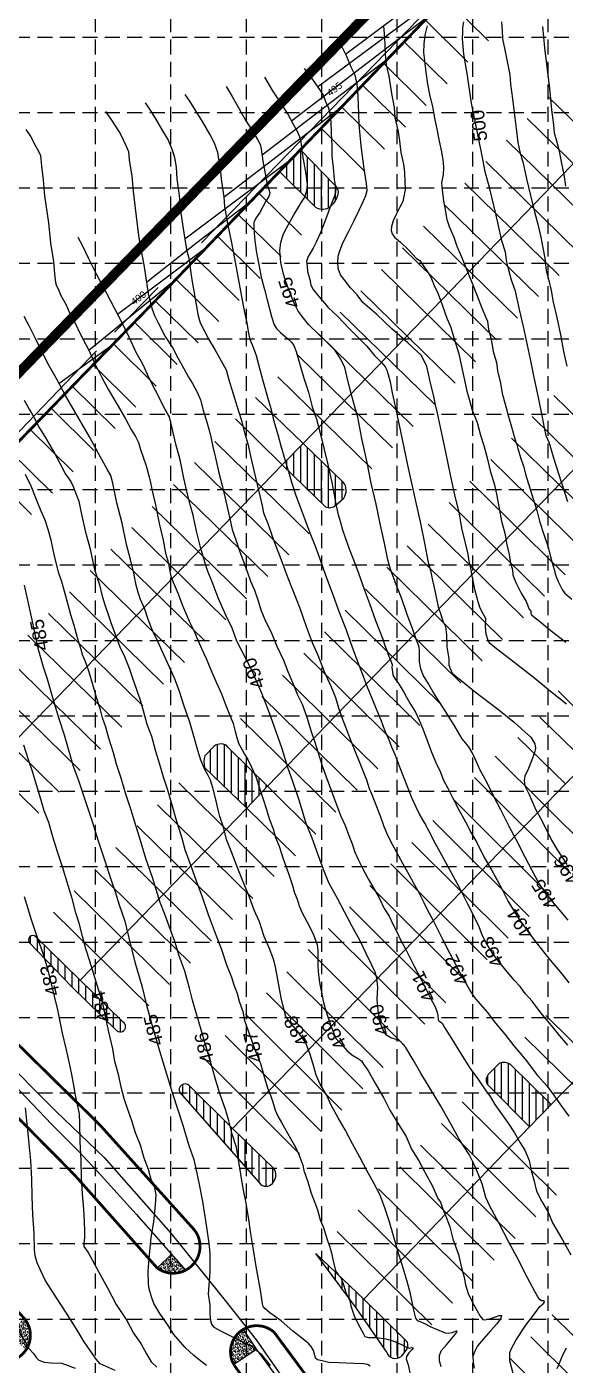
# Model space of a CAD drawing. Header units: inches. Extents: x 12501 to 13956, y 5211 to 6121.
# Drawn here: x 13230.6 to 13392.5, y 5515.8 to 5918.5 of the extents above; entities that cross this region are included whole.
import ezdxf

# ---------------------------------------------------------------- set-up
doc = ezdxf.new("R2010")
doc.units = ezdxf.units.IN
doc.header["$MEASUREMENT"] = 0
doc.linetypes.add('HIDDEN', pattern=[0.375, 0.25, -0.125])
doc.linetypes.add('PHANTOM2', pattern=[1.25, 0.625, -0.125, 0.125, -0.125, 0.125, -0.125])
for name, color, linetype in [('Curb', 250, 'Continuous'), ('EC', 43, 'Continuous'), ('GRID', 254, 'HIDDEN'), ('Hatch', 250, 'Continuous'), ('Misc', 250, 'Continuous'), ('Parking', 250, 'Continuous'), ('PC', 43, 'Continuous'), ('PropertyLine', 250, 'Continuous'), ('Structure', 7, 'Continuous')]:
    doc.layers.add(name, color=color, linetype=linetype)
doc.styles.get("Standard").update_dxf_attribs({"font": 'ARIAL.TTF', "height": 25})
pattern_1 = [(37.5, (12087.9871, 5196.30996), (-0.02624723, 0.80284324), [0, -0.63333333, 0, -0.70833333, 0, -0.67708333]), (7.5, (12087.9871, 5196.31), (0.737407, 1.1758942), [0, -0.34166667, 0, -0.57083333, 0, -0.21875]), (327.5, (12087.4746, 5196.30996), (1.2975591, 0.00235794), [0, -0.20833333, 0, -0.75, 0, -0.97916667]), (317.5, (12087.4746, 5196.31), (1.2525528, 0.3656982), [0, -0.10416667, 0, -0.49166667, 0, -0.5625])]
pattern_2 = [(90, (12087.9871, 5196.31), (-2.0833333, 4e-16), [])]

msp = doc.modelspace()

# ---------------------------------------------------------------- hatches: boundary and pattern name
at = {"layer": 'Hatch'}
h = msp.add_hatch(dxfattribs=at)
h.set_pattern_fill('ANSI31', scale=16.666667, angle=45, style=0)
h.set_pattern_definition(pattern_2)
h.paths.add_polyline_path([(13312.89, 5881.53), (13306.62, 5875), (13317.51, 5864.21, 0.320292), (13321.93, 5864.51, 0.183621), (13324.36, 5868.75, 0.168268), (13323.53, 5870.67)])
h = msp.add_hatch(dxfattribs=at)
h.set_pattern_fill('ANSI31', scale=16.666667, angle=45, style=0)
h.set_pattern_definition(pattern_2)
h.paths.add_polyline_path([(13320.44, 5774.11, 0.288333), (13323.36, 5774.46), (13325.92, 5776.7, 0.344636), (13325.75, 5781.52), (13313.68, 5793.19), (13307.45, 5786.79)])
h = msp.add_hatch(dxfattribs=at)
h.set_pattern_fill('ANSI31', scale=16.666667, angle=45, style=0)
h.set_pattern_definition(pattern_2)
h.paths.add_polyline_path([(13291.21, 5701.74, 0.413939), (13286.91, 5702.01), (13284.16, 5699.21, 0.121923), (13284.06, 5695.72), (13296.75, 5683.41), (13303.04, 5690.02)])
h = msp.add_hatch(dxfattribs=at)
h.set_pattern_fill('ANSI31', scale=16.666667, angle=45, style=0)
h.set_pattern_definition(pattern_2)
h.paths.add_polyline_path([(13257.75, 5616.47, 0.820408), (13260.14, 5618.54), (13233.35, 5644.77, 0.973626), (13231.49, 5642.94), (13244.22, 5629.71)])
h = msp.add_hatch(dxfattribs=at)
h.set_pattern_fill('ANSI31', scale=16.666667, angle=45, style=0)
h.set_pattern_definition(pattern_2)
h.paths.add_polyline_path([(13376.05, 5606.28, 0.246383), (13372.73, 5606.73), (13369.37, 5603.29, 0.37463), (13369.33, 5600.05), (13381.8, 5587.51), (13388.32, 5594.23)])
h = msp.add_hatch(dxfattribs=at)
h.set_pattern_fill('ANSI31', scale=16.666667, angle=45, style=0)
h.set_pattern_definition(pattern_2)
h.paths.add_polyline_path([(13300.96, 5570.21, 0.451429), (13304.83, 5571.01, 0.324429), (13304.89, 5575), (13292.48, 5587.04), (13279.45, 5599.99, 0.83888), (13276.63, 5597.91)])
h = msp.add_hatch(dxfattribs=at)
h.set_pattern_fill('AR-SAND', scale=0.416667, style=0)
h.set_pattern_definition(pattern_1)
h.paths.add_polyline_path([(13269.84, 5545.08, 0.285499), (13278.35, 5544.41), (13274.12, 5549.21)])
h = msp.add_hatch(dxfattribs=at)
h.set_pattern_fill('ANSI31', scale=16.666667, angle=45, style=0)
h.set_pattern_definition(pattern_2)
h.paths.add_polyline_path([(13331.95, 5535.7), (13317.5, 5549.45), (13329.65, 5533.05), (13339.74, 5518.45, 0.355938), (13343.18, 5518.5), (13344.91, 5520.75, 0.299635), (13344.85, 5523.04)])
h = msp.add_hatch(dxfattribs=at)
h.set_pattern_fill('AR-SAND', scale=0.416667, style=0)
h.set_pattern_definition(pattern_1)
h.paths.add_polyline_path([(13229.91, 5529.87), (13225.29, 5525.94), (13230.35, 5520.39, 0.333715)])
h = msp.add_hatch(dxfattribs=at)
h.set_pattern_fill('AR-SAND', scale=0.416667, style=0)
h.set_pattern_definition(pattern_1)
h.paths.add_polyline_path([(13295.65, 5526.58, 0.401934), (13292.86, 5516.02), (13299.69, 5520.6)])

# ---------------------------------------------------------------- linework, layer by layer
at = {"layer": 'Curb', "color": 7, "const_width": 0.833}
for points in [[(13039.41, 5917.09, 0.230046), (13037.1, 5898.89, 0.080374), (13144.54, 5686.98), (13144.54, 5686.98, 0.021149), (13182.45, 5639.4, 0.972772), (13193.32, 5649.5), (13184.9, 5659.56), (13165.4, 5684.17), (13157.48, 5695.22), (13161.26, 5699, 0.363171), (13161.06, 5702.66), (13150.13, 5713.25), (13269.92, 5836.79), (13455.53, 6030.04), (13472.87, 6013.17), (13637.34, 5851.7), (13589.9, 5802.59), (13621.38, 5772.06), (13451.42, 5595.91), (13464.19, 5583.13), (13357.25, 5472.23)], [(13218.65, 5621.57), (13252.57, 5588.16), (13281.04, 5556.52, -0.869602), (13269.84, 5545.08), (13245.04, 5573.02), (13224.71, 5593.59), (13208.52, 5611.02, -0.944396), (13218.65, 5621.57, 33.247929)], [(13320.75, 5504.44), (13305.02, 5525.72, 0.844806), (13292.86, 5516.02), (13336.8, 5454.25, 0.347359)]]:
    msp.add_lwpolyline(points, format="xyb", dxfattribs=at)
msp.add_lwpolyline([(13114.42, 5632.78), (13114.42, 5632.78, 0.012313), (13152.69, 5587.22), (13152.69, 5587.22, 0.013514), (13185.96, 5552.41), (13185.96, 5552.41, -0.04111), (13218.15, 5519.34), (13218.15, 5519.34, 0.961229), (13229.91, 5529.87), (13212.02, 5549.2), (13203.07, 5557.8), (13190.08, 5571.43), (13173.01, 5589.67), (13159.02, 5605.31), (13145.06, 5621.46), (13134.01, 5634.33, 0.251072), (13114.03, 5637.89, 0.194073)], format="xyb", close=True, dxfattribs=at)
at = {"layer": 'EC', "color": 31}
for points, elevation in [([(13393.27, 5775.59), (13391.43, 5781.48), (13388.98, 5789.05), (13387.79, 5793.22), (13386.84, 5795.48), (13386.25, 5797.92), (13385.65, 5801.13), (13384.57, 5806.52), (13383.02, 5814.07), (13382.07, 5818.54), (13381.18, 5822.7), (13379.98, 5828.32), (13378.79, 5833.49), (13377.54, 5838.97), (13376.41, 5842.27), (13375.52, 5845.36), (13374.98, 5847.74), (13374.56, 5850.72), (13373.43, 5854.11), (13372.24, 5859.67), (13371.17, 5864.36), (13369.74, 5870.19), (13368.48, 5874.93), (13367.88, 5878.2), (13364.37, 5895.53), (13363.18, 5903.86), (13362.05, 5910.26), (13361.63, 5914.9), (13361.75, 5916.92), (13361.69, 5918.35), (13362.05, 5920.07)], 41.67), ([(13373.35, 5919.99), (13373.6, 5917.33), (13373.65, 5914.93), (13374.36, 5911.56), (13375.26, 5907.08), (13375.82, 5904.06), (13376.07, 5901.25), (13376.68, 5896.88), (13377.33, 5891.1), (13377.84, 5887.17), (13378.24, 5883.77), (13378.9, 5880.96), (13379.85, 5877.54), (13380.91, 5872.75), (13382.12, 5867.82), (13383.33, 5862.91), (13384.33, 5859.19), (13385.19, 5855.26), (13385.79, 5852.04), (13386.35, 5848.97), (13386.81, 5845.22), (13387.61, 5842.2), (13388.27, 5839.23), (13388.87, 5835.65), (13389.98, 5831.08), (13391.1, 5825.81), (13392.05, 5820.88), (13393.01, 5816.45)], 41.75), ([(13337.85, 5918.69), (13338.13, 5916.51), (13338.31, 5913.29), (13338.42, 5910.24), (13338.59, 5908.46), (13338.71, 5907.14), (13339.48, 5903.66), (13340.29, 5898.49), (13341.09, 5894.29), (13341.32, 5891.24), (13342.31, 5886.95), (13342.66, 5884.25), (13343.12, 5880.69), (13343.92, 5877.24), (13344.15, 5874.71), (13344.27, 5871.89), (13344.36, 5869.63), (13344.02, 5867.5), (13343.73, 5866), (13342.81, 5864.22), (13341.66, 5862.04), (13340.8, 5860.2), (13340.28, 5858.42), (13340.22, 5857.27), (13340.45, 5856.23), (13341.2, 5855.2), (13342.98, 5853.7), (13345.4, 5851.4), (13347.83, 5848.83), (13348.81, 5848.2), (13349.85, 5846.76), (13350.82, 5845.32), (13352.09, 5843.25), (13353.12, 5840.72), (13354.33, 5838.19), (13355.48, 5834.92), (13356.92, 5830.89), (13358.02, 5828.38), (13359.34, 5824.07), (13360.49, 5820.16), (13361.3, 5816.31), (13362.22, 5812.17), (13362.97, 5808.89), (13363.77, 5806.19), (13364.59, 5803.23), (13366.03, 5799.49), (13367.06, 5795.69), (13368.1, 5792.59), (13369.07, 5788.85), (13369.95, 5784.96), (13371.21, 5780.71), (13371.96, 5777.43), (13372.71, 5773.58), (13373.34, 5769.84), (13374.32, 5766.16), (13374.95, 5762.66), (13375.65, 5759.8), (13376.11, 5757.27), (13376.63, 5755.14), (13376.8, 5753.65), (13377.2, 5752.56), (13377.78, 5751.12), (13379.27, 5748.13), (13380.82, 5745.6), (13381.7, 5743.33), (13382.16, 5742.69), (13382.22, 5742.02), (13382.4, 5741.6), (13383, 5741.06), (13384.82, 5739.73), (13387.84, 5737.2), (13392.73, 5733.39)], 41.5), ([(13351.01, 5918.78), (13350.3, 5916.05), (13350.01, 5913.46), (13349.89, 5910.84), (13350.19, 5908.4), (13350.61, 5904.9), (13351.14, 5901.27), (13351.86, 5897.7), (13352.63, 5894.6), (13353.34, 5890.59), (13353.82, 5888.21), (13354.65, 5884.16), (13355.31, 5880.89), (13355.84, 5877.8), (13355.96, 5876.01), (13355.78, 5874.11), (13355.31, 5871.61), (13355.5, 5869.55), (13355.91, 5866.1), (13356.39, 5863.6), (13356.69, 5861.64), (13356.92, 5860.57), (13357.64, 5858.49), (13359.07, 5855.27), (13359.96, 5852.57), (13361.33, 5849.36), (13362.76, 5845.85), (13364.31, 5841.92), (13365.8, 5838.06), (13367.59, 5833.68), (13368.66, 5831.06), (13369.14, 5829.93), (13369.5, 5827.49), (13370.27, 5824.58), (13370.87, 5820.89), (13371.82, 5817.5), (13372.18, 5815.06), (13373.07, 5811.28), (13373.61, 5808.18), (13374.62, 5804.32), (13375.39, 5801.58), (13376.17, 5798.9), (13377.19, 5795.3), (13377.66, 5793.52), (13378.02, 5792.86), (13378.32, 5791.61), (13379.03, 5788.94), (13379.98, 5786.38), (13380.76, 5783.28), (13381.6, 5780.7), (13382.91, 5776.48), (13383.98, 5773.03), (13384.81, 5769.75), (13386.13, 5765.8), (13387.26, 5762.29), (13388.1, 5759.2), (13388.63, 5757.3), (13389.17, 5755.28), (13389.7, 5753.31), (13390.36, 5751.59), (13391.13, 5750.22), (13391.67, 5749.03), (13392.44, 5748.08), (13394.52, 5746.29)], 41.58), ([(13392.71, 5870.58), (13392.24, 5874.08), (13391.5, 5877.42), (13390.77, 5881.09), (13390.03, 5884.15), (13389.34, 5886.57), (13389.08, 5889.01), (13388.48, 5893.59), (13388.09, 5897.95), (13387.78, 5900.73), (13387.09, 5906.48), (13386.4, 5912.17), (13385.76, 5918.58)], 41.83), ([(13392.92, 5714.71), (13388.09, 5718.51), (13383.37, 5722.42), (13377.09, 5727.33), (13371.91, 5731.41), (13369.67, 5733.2), (13369.26, 5734.17), (13368.8, 5735.78), (13368.57, 5738.14), (13368.63, 5740.55), (13367.83, 5741.88), (13366.94, 5743.64), (13366.31, 5745.54), (13365.45, 5748.81), (13364.47, 5753.82), (13364.13, 5755.71), (13363.61, 5757.72), (13363.32, 5759.85), (13362.52, 5763.19), (13361.47, 5767.64), (13360.78, 5772.01), (13359.29, 5777.76), (13358.08, 5783.26), (13356.58, 5790.56), (13355.03, 5798.03), (13354.16, 5802.27), (13353.53, 5804.8), (13352.9, 5807.85), (13352.03, 5811.3), (13351.46, 5814.17), (13350.88, 5816.3), (13350.13, 5818.08), (13349.16, 5819.69), (13348.01, 5820.84), (13345.25, 5823.43), (13340.4, 5827.71), (13335.91, 5831.97), (13331.66, 5835.59), (13329.99, 5837.89), (13327.98, 5839.96), (13326.37, 5842.08), (13324.99, 5843.87), (13324.22, 5845.81), (13324.11, 5847.59), (13324.28, 5849.55), (13324.85, 5851.44), (13325.77, 5853.74), (13327.21, 5856.68), (13328.94, 5860.01), (13330.6, 5863.34), (13331.87, 5866.22), (13332.62, 5867.77), (13332.96, 5869.27), (13332.73, 5871.39), (13332.1, 5875.8), (13331.12, 5882.7), (13330.61, 5889.19), (13330.38, 5895.21), (13330.2, 5899.17), (13329.97, 5901.42), (13329.34, 5904), (13328.13, 5906.36), (13326.81, 5909.58), (13325.08, 5913.26)], 41.42), ([(13314.05, 5906.04), (13315.74, 5903.78), (13317.27, 5901.63), (13318.85, 5899.37), (13319.7, 5898.01), (13320.49, 5896.04), (13321.23, 5894.4), (13321.62, 5893.1), (13322.08, 5889.99), (13322.13, 5886.59), (13322.3, 5882.58), (13322.32, 5879.61), (13322.71, 5876.22), (13323, 5872.6), (13323.32, 5870.77), (13323.55, 5869.92), (13323.44, 5868.73), (13323.04, 5867.38), (13322.08, 5864.89), (13320.89, 5861.55), (13320.09, 5859.49), (13318.84, 5856.33), (13317.6, 5853.73), (13316.7, 5851.92), (13315.79, 5850.45), (13315.11, 5849.2), (13314.77, 5847.9), (13314.89, 5846.49), (13315.06, 5844.96), (13315.73, 5842.53), (13316.07, 5840.84), (13316.75, 5839.48), (13317.49, 5838.46), (13319.07, 5836.65), (13321.24, 5834.13), (13324.3, 5831.24), (13327.35, 5827.96), (13329.89, 5825.42), (13332.83, 5822.42), (13335.21, 5819.65), (13337.36, 5817.39), (13338.38, 5816.21), (13338.89, 5815.24), (13339.25, 5813.97), (13339.87, 5811.71), (13340.49, 5808.43), (13341.06, 5805.66), (13341.96, 5801.53), (13342.98, 5796.81), (13344, 5791.94), (13345.07, 5786.69), (13346.15, 5782.11), (13347.52, 5775.8), (13348.93, 5769.64), (13350.34, 5762.69), (13351.19, 5757.85), (13352.04, 5754.97), (13352.66, 5751.97), (13353.4, 5748.41), (13354.3, 5744.06), (13355.27, 5741.36), (13355.73, 5739.72), (13356.52, 5738.14), (13356.8, 5735.54), (13356.97, 5731.98), (13357.48, 5728.33), (13357.54, 5726.47), (13357.93, 5725.51), (13358.55, 5724.09), (13365.03, 5718.74), (13372.52, 5713.03), (13377.23, 5709.17), (13380.47, 5706.31), (13382.15, 5704.8), (13383.42, 5702.76), (13383.54, 5701.5), (13383.3, 5700.05), (13382.46, 5697.95), (13381.31, 5694.88), (13380.37, 5693.17), (13380.13, 5691.79), (13380.37, 5690.16), (13381.64, 5687.58), (13383.44, 5683.31), (13385.55, 5679.52), (13388.44, 5673.78), (13390, 5671.07), (13393.01, 5666.5)], 41.33), ([(13290.53, 5900.61), (13292.38, 5897.57), (13294.46, 5893.81), (13296.38, 5890.49), (13298.91, 5886.5), (13299.98, 5884.58), (13300.82, 5883.23), (13301.14, 5881.86), (13301.59, 5878.15), (13302.32, 5874.44), (13302.94, 5871.12), (13303.45, 5869.54), (13303.67, 5868.59), (13303.61, 5868.14), (13303.45, 5867.46), (13302.49, 5866.06), (13300.68, 5862.71), (13299.49, 5860.91), (13298.93, 5859.67), (13298.93, 5858.55), (13299.04, 5856.47), (13299.21, 5854.11), (13299.72, 5850.56), (13300.35, 5847.04), (13301.08, 5843.22), (13302.15, 5839.45), (13302.88, 5836.41), (13303.61, 5833.72), (13304.24, 5831.38), (13304.97, 5828.9), (13305.7, 5827.78), (13306.94, 5826.54), (13309.02, 5824.74), (13310.2, 5823.61), (13310.88, 5822.66), (13311.61, 5820.86), (13312.62, 5817.32), (13313.97, 5812.82), (13315.34, 5808.57), (13316.46, 5804.24), (13317.7, 5800.53), (13318.83, 5796.31), (13320.06, 5791.33), (13321.13, 5786.83), (13322.31, 5781.43), (13323.6, 5775.02), (13324.18, 5772.06), (13324.85, 5769.76), (13325.58, 5767.17), (13326.48, 5764.53), (13327.55, 5761.43), (13329.03, 5757.7), (13330.38, 5754.1), (13332.18, 5749.04), (13333.64, 5744.99), (13335.5, 5739.89), (13336.57, 5737.08), (13337.7, 5734.27), (13338.32, 5732.41), (13338.88, 5730.84), (13339.33, 5729.66), (13339.95, 5727.97), (13340.51, 5726.7), (13340.4, 5725.69), (13340.63, 5724.51), (13340.74, 5723.5), (13341.3, 5722.49), (13342.37, 5720.91), (13344, 5718.38), (13344.79, 5716.86), (13345.97, 5714.78), (13347.49, 5712.31), (13348.56, 5709.89), (13349.69, 5707.3), (13350.43, 5705.41), (13351.5, 5702.49), (13352.35, 5700.29), (13353.58, 5697.14), (13354.88, 5694.5), (13355.95, 5691.91), (13357.24, 5689.49), (13358.7, 5686.46), (13360.4, 5683.11), (13362.54, 5679.28), (13364.23, 5675.97), (13365.92, 5673.15), (13368.18, 5668.62), (13370.32, 5664.91), (13371.95, 5661.93), (13373.53, 5658.95), (13375.38, 5655.35), (13378.38, 5650.42), (13381.76, 5645.64), (13384.18, 5642.49), (13386.37, 5639.68), (13388.51, 5637.15), (13391.49, 5633.61), (13393.57, 5630.85)], 41.17), ([(13393.38, 5649.75), (13388.24, 5655.92), (13385.96, 5658.82), (13384.55, 5660.86), (13382.62, 5664.64), (13380.53, 5668.66), (13377.82, 5673.97), (13375.71, 5677.96), (13373.16, 5682.93), (13371.3, 5686.55), (13369.09, 5691.08), (13366.83, 5695.09), (13365.4, 5698.28), (13364.5, 5700.21), (13363.54, 5701.9), (13361.5, 5704.33), (13359.41, 5707.89), (13356.58, 5712.47), (13352.84, 5718.38), (13351.42, 5720.87), (13349.84, 5723.47), (13349.1, 5725.39), (13348.71, 5727.43), (13348.71, 5731.1), (13348.53, 5732.32), (13347.85, 5734.02), (13346.61, 5737.47), (13344.97, 5741.71), (13343.44, 5746.4), (13341.74, 5750.78), (13340.83, 5753.15), (13339.98, 5755.36), (13339.19, 5758.19), (13338.17, 5763.16), (13336.98, 5768.56), (13335.68, 5774.89), (13334.21, 5781.22), (13332.96, 5787.42), (13331.38, 5794.71), (13330.19, 5801.04), (13328.88, 5805.6), (13327.8, 5809.67), (13326.9, 5813.46), (13326.28, 5816.06), (13325.02, 5818.58), (13323.38, 5821.12), (13321.18, 5823.33), (13318.35, 5826.04), (13315.35, 5828.98), (13313.43, 5831.35), (13312.13, 5833.16), (13310.83, 5835.76), (13308.38, 5842.12), (13307.71, 5844.5), (13306.97, 5847.66), (13306.74, 5851.28), (13306.97, 5853.66), (13307.7, 5856.07), (13308.78, 5858.16), (13310.87, 5861.78), (13313.24, 5865.73), (13314.26, 5867.32), (13314.83, 5869.35), (13315, 5870.99), (13314.66, 5874.33), (13313.64, 5879.84), (13313.13, 5883.79), (13312.73, 5885.32), (13312.17, 5886.79), (13310.7, 5889.39), (13309.11, 5892.33), (13307.01, 5895.64), (13304.63, 5899.31), (13302.2, 5903.38)], 41.25), ([(13393.35, 5612.08), (13390.93, 5614.94), (13388.35, 5618.09), (13385.2, 5621.86), (13382.54, 5625.32), (13380.5, 5627.63), (13378.93, 5629.82), (13377.24, 5631.62), (13375.1, 5634.15), (13372.57, 5637.3), (13370.71, 5639.66), (13368.79, 5642.89), (13367.67, 5645.03), (13366.6, 5647.73), (13364.97, 5651.22), (13363.28, 5654.59), (13361.29, 5658.33), (13359.49, 5661.77), (13357.41, 5665.59), (13355.44, 5669.25), (13353.46, 5672.87), (13351.49, 5676.58), (13350.36, 5678.89), (13348.73, 5681.65), (13347.66, 5683.73), (13346.37, 5686.54), (13344.96, 5690.19), (13343.04, 5695.28), (13341.47, 5699.27), (13340.4, 5701.75), (13339.55, 5703.89), (13338.15, 5707.15), (13337.29, 5709.59), (13335.78, 5713.25), (13334.31, 5716.96), (13333.19, 5719.55), (13331.99, 5722.78), (13330.64, 5726.21), (13329.24, 5729.92), (13328.06, 5733.18), (13326.71, 5737.01), (13324.67, 5742.27), (13322.59, 5748.12), (13320.51, 5753.46), (13318.87, 5758.34), (13317.29, 5762.44), (13316.05, 5765.65), (13314.65, 5769.36), (13313.24, 5773.24), (13311.67, 5777.46), (13310.41, 5781.09), (13309.63, 5783.91), (13308.39, 5787.9), (13307.15, 5792.4), (13306.19, 5795.72), (13305.24, 5799.06), (13304.22, 5803.33), (13303.21, 5806.59), (13302.37, 5809.52), (13301.64, 5812.27), (13300.39, 5816.81), (13299.66, 5819.56), (13298.87, 5821.7), (13297.75, 5824.46), (13297.3, 5826.82), (13296.9, 5829.46), (13296.06, 5833.1), (13295.27, 5837.43), (13294.26, 5842.83), (13293.19, 5848.84), (13292.28, 5853.55), (13291.1, 5859.34), (13290.14, 5864.34), (13289.97, 5867.35), (13289.24, 5871.96), (13288.9, 5875.73), (13288.51, 5878.15), (13288.06, 5880.68), (13287.04, 5883.57), (13285.69, 5886.27), (13283.49, 5890.09), (13281.47, 5893.24), (13279.67, 5896.17), (13278.26, 5898.14)], 41.08), ([(13254.32, 5893.04), (13255.89, 5890.77), (13258.67, 5886.43), (13260.49, 5882.67), (13261.25, 5880.98), (13261.42, 5878.53), (13262.18, 5873.64), (13262.59, 5869.09), (13263.06, 5865.72), (13263.76, 5859.8), (13264.35, 5855.02), (13264.99, 5851.12), (13265.8, 5846.93), (13266.56, 5842.29), (13267.09, 5838.27), (13267.79, 5835.42), (13268.31, 5833.55), (13269.01, 5831.63), (13270.12, 5829.42), (13272.28, 5825.36), (13274.56, 5821.81), (13276.01, 5818.9), (13277.88, 5815.69), (13279.28, 5813.13), (13280.5, 5811.21), (13281.85, 5808.62), (13282.84, 5806.34), (13283.66, 5803.14), (13284.88, 5799.3), (13285.87, 5795.63), (13286.53, 5792.16), (13287.4, 5788.89), (13288.39, 5784.29), (13289.38, 5780.51), (13290.31, 5776.72), (13291.01, 5773.58), (13291.54, 5771.01), (13292.36, 5767.3), (13293.59, 5763.87), (13294.64, 5760.55), (13295.8, 5757.64), (13296.97, 5754.37), (13297.9, 5751.69), (13299.06, 5749.01), (13300.17, 5745.78), (13300.99, 5743.16), (13302.44, 5739.72), (13303.96, 5736.64), (13305.78, 5732.18), (13307.82, 5727.93), (13309.1, 5724.55), (13309.98, 5722.45), (13311.02, 5720.06), (13312.07, 5717.56), (13313.47, 5714.7), (13314.82, 5710.77), (13316.16, 5706.46), (13317.21, 5703.26), (13318.14, 5700.34), (13319.44, 5696.18), (13320.6, 5692.91), (13322.24, 5688.6), (13323.69, 5684.7), (13325.09, 5681.01), (13326.31, 5678.21), (13327.42, 5675.24), (13328.47, 5672.73), (13329.28, 5670.23), (13330.33, 5667.84), (13331.67, 5665.16), (13333.25, 5662.19), (13336.58, 5656.45), (13338.04, 5653.3), (13339.55, 5650.91), (13340.78, 5648.29), (13341.94, 5646.25), (13343.11, 5643.63), (13344.51, 5641.07), (13346.97, 5636.07), (13349.36, 5631.47), (13351.8, 5626.64), (13353.38, 5623.67), (13354.04, 5621.94), (13354.27, 5621.07), (13354.33, 5620.08), (13354.33, 5619.55), (13354.68, 5619.32), (13355.49, 5618.74), (13356.19, 5617.4), (13358.35, 5614.13), (13361.03, 5609.77), (13363.94, 5605.11), (13366.45, 5601.73), (13368.26, 5598.99), (13369.95, 5596.66), (13371.4, 5594.27), (13375.39, 5588.7), (13377.25, 5585.73), (13379, 5582.7), (13380.4, 5580.54), (13381.22, 5578.68), (13381.68, 5577.4), (13382.27, 5574.37), (13383.2, 5571.22), (13383.85, 5568.21), (13385.54, 5565.13), (13387.35, 5561.86), (13388.69, 5558.72), (13391.66, 5553.59), (13394.17, 5549.05)], 40.92), ([(13266.27, 5895.67), (13267.53, 5893.74), (13269.23, 5891.01), (13271.45, 5887.2), (13273.1, 5884.47), (13274.07, 5882.25), (13274.52, 5880.94), (13275.04, 5879.23), (13275.55, 5876.28), (13275.78, 5872.81), (13276.4, 5867.77), (13276.97, 5862.48), (13277.82, 5856.51), (13278.62, 5851.53), (13279.42, 5848.52), (13279.99, 5844.42), (13280.44, 5841.18), (13280.84, 5839.13), (13281.3, 5836.57), (13281.75, 5833.84), (13282.05, 5831.95), (13282.73, 5829.44), (13284.04, 5827), (13285.47, 5824.27), (13287.12, 5821.41), (13289.11, 5818.05), (13290.54, 5815.32), (13291.39, 5812.31), (13292.65, 5808.07), (13293.79, 5804.49), (13295.04, 5800.4), (13296.06, 5796.45), (13297.2, 5792.64), (13297.94, 5789.34), (13298.85, 5785), (13299.93, 5780.85), (13300.73, 5777.44), (13301.36, 5774.42), (13301.82, 5772.3), (13303.13, 5769.05), (13304.33, 5765.58), (13305.41, 5762.57), (13306.66, 5759.49), (13307.45, 5757.33), (13308.65, 5754.03), (13310.02, 5750.48), (13311.62, 5746.44), (13312.7, 5743.66), (13313.61, 5741.04), (13314.63, 5738.08), (13316.4, 5733.33), (13318.16, 5729.46), (13320.04, 5724.52), (13322.04, 5720.17), (13323.46, 5716.7), (13324.37, 5713.63), (13325.68, 5709.87), (13326.48, 5707.88), (13327.62, 5704.75), (13328.87, 5701.68), (13331.15, 5695.96), (13332.75, 5691.92), (13333.6, 5689.31), (13334.35, 5687.53), (13335.54, 5684.45), (13336.91, 5681.16), (13337.93, 5678.2), (13339.12, 5675.35), (13340.6, 5672.45), (13341.7, 5670.43), (13343.69, 5666.73), (13345.46, 5663.49), (13346.82, 5661.04), (13348.47, 5658.03), (13350.01, 5655.07), (13351.04, 5652.94), (13352.69, 5649.82), (13354.11, 5647.03), (13355.59, 5644.01), (13357.76, 5639.95), (13360.81, 5633.95), (13364, 5628.32), (13365.18, 5626.61), (13366.31, 5625.13), (13369.03, 5622.05), (13371.52, 5618.74), (13374.36, 5615.42), (13377.09, 5611.93), (13380.46, 5607.91), (13384.21, 5602.97), (13387.05, 5599.78), (13389.3, 5596.82), (13391.14, 5594.21), (13393.63, 5590.75)], 41), ([(13230.31, 5887.66), (13231.8, 5885.44), (13233.41, 5882.35), (13234.27, 5880.87), (13234.7, 5879.82), (13235.01, 5876.6), (13235.51, 5872.53), (13236, 5867.65), (13237.2, 5859.52), (13237.76, 5853.41), (13238.61, 5847.88), (13238.98, 5844.23), (13239.23, 5841.64), (13239.54, 5840.59), (13240.16, 5839.54), (13240.9, 5837.68), (13242.44, 5834.84), (13243.44, 5832.45), (13245.05, 5829.61), (13246.78, 5825.96), (13249.25, 5821.2), (13250.98, 5817.43), (13253.15, 5812.99), (13255.19, 5809.34), (13258.11, 5804.37), (13260.27, 5800.6), (13262.13, 5797.21), (13263.36, 5795.29), (13264.17, 5793.44), (13264.79, 5791.34), (13265.53, 5789.3), (13266.54, 5786.47), (13267.53, 5782.7), (13268.45, 5778.5), (13269.32, 5774.73), (13270.43, 5769.1), (13271.67, 5764.04), (13272.33, 5760.17), (13273.2, 5757.14), (13273.63, 5754.61), (13274.06, 5752.81), (13274.93, 5750.71), (13276.17, 5747.93), (13277.46, 5744.41), (13279.59, 5739.5), (13280.89, 5736.91), (13281.88, 5734.44), (13283.17, 5731.47), (13284.53, 5728.44), (13285.95, 5725.11), (13287.64, 5721.11), (13289.18, 5717.84), (13290.42, 5714.62), (13291.78, 5711.16), (13292.7, 5708.94), (13293.26, 5706.53), (13293.76, 5704.74), (13294.31, 5703.01), (13295.36, 5700.97), (13296.12, 5699.7), (13297.11, 5698.1), (13298.23, 5695.81), (13299.58, 5692.66), (13300.39, 5690.07), (13301.75, 5686.17), (13302.65, 5683.3), (13303.64, 5680.02), (13304.69, 5677.18), (13305.44, 5674.65), (13306.55, 5671.99), (13307.72, 5668.22), (13309.29, 5663.75), (13310.41, 5660.47), (13311.15, 5657.94), (13311.89, 5656.08), (13312.57, 5654.05), (13313.31, 5652.19), (13314.92, 5649.16), (13316.65, 5645.85), (13317.46, 5643.75), (13317.89, 5642.27), (13318.14, 5640.72), (13318.14, 5638.19), (13318.14, 5635.72), (13318.38, 5633.31), (13318.75, 5630.4), (13319.2, 5628.08), (13319.7, 5625.36), (13320.38, 5623.19), (13321.18, 5620.66), (13322.23, 5617.45), (13323.59, 5614.17), (13325.07, 5612.63), (13326.87, 5610.53), (13328.41, 5609.23), (13330.02, 5608.24), (13331.25, 5607.38), (13331.87, 5606.45), (13333.17, 5604.6), (13335.41, 5600.66), (13337.94, 5596.15), (13339.8, 5592.57), (13342.52, 5588.18), (13344.68, 5584.6), (13346.35, 5580.83), (13348.48, 5577.33), (13350.27, 5573.87), (13352.62, 5569.66), (13354.23, 5566.02), (13355.03, 5564.91), (13355.65, 5563.11), (13356.58, 5560.64), (13357.81, 5557.49), (13358.74, 5553.85), (13360.47, 5549.1), (13361.33, 5545.15), (13362.14, 5542.37), (13362.51, 5540.02), (13363.31, 5537.42), (13364.73, 5534.52), (13366.09, 5532.17), (13366.92, 5530.58), (13367.79, 5529.6), (13368.4, 5529.47), (13369.45, 5529.72), (13371.56, 5530.34), (13372.67, 5530.83), (13373.41, 5530.83), (13373.41, 5530.65), (13373.1, 5529.78), (13371.93, 5528.24), (13370.01, 5526.14), (13367.91, 5523.73), (13366.12, 5521.62), (13365.31, 5520.08), (13364.76, 5518.47), (13364.88, 5516.74), (13365.19, 5514.95)], 40.75), ([(13376.87, 5513.35), (13375.88, 5517.12), (13375.82, 5519.65), (13376.38, 5520.82), (13377.8, 5523.42), (13380.7, 5527.87), (13383.32, 5531.29), (13384.87, 5533.52), (13385.86, 5534.26), (13386.29, 5534.81), (13386.23, 5535.18), (13385.36, 5535.18), (13384.68, 5535.68), (13383.38, 5538.03), (13381.1, 5542.35), (13377.95, 5548.47), (13375.57, 5552.82), (13372.66, 5558.44), (13369.88, 5563.7), (13368.64, 5566.27), (13367.52, 5570.41), (13366.53, 5572.94), (13365.42, 5575.66), (13363.63, 5579.25), (13360.66, 5583.88), (13358.24, 5588.24), (13355.15, 5593.73), (13351.75, 5599.42), (13349.09, 5603.74), (13346.79, 5607.73), (13344.63, 5611.38), (13343.09, 5613.17), (13342.14, 5613.75), (13340.1, 5614.37), (13338.74, 5615.11), (13337.75, 5616.6), (13336.76, 5619.25), (13336.27, 5622.71), (13336.02, 5625.86), (13336.21, 5629.57), (13335.84, 5632.29), (13335.4, 5634.08), (13334.41, 5636.24), (13332.62, 5639.95), (13330.89, 5643.49), (13328.35, 5648), (13326.13, 5652.21), (13324.02, 5656.25), (13321.49, 5660.95), (13319.88, 5664.96), (13318.33, 5669.1), (13316.41, 5674.4), (13314.68, 5678.78), (13312.58, 5685.52), (13310.72, 5691.2), (13309.1, 5695.7), (13307.37, 5701.32), (13305.64, 5706.45), (13304.47, 5709.54), (13303.29, 5712.87), (13301.24, 5718.28), (13298.15, 5725.14), (13293.83, 5733.73), (13292.34, 5737.56), (13290.48, 5741.49), (13288.19, 5746.68), (13286.65, 5750.76), (13284.98, 5754.9), (13283.86, 5758.48), (13282.92, 5761.55), (13281.69, 5766.74), (13280.64, 5771.56), (13279.89, 5774.41), (13278.97, 5777.87), (13277.86, 5782.75), (13276.73, 5788.22), (13275.43, 5792.98), (13274.32, 5797.74), (13273.52, 5801.14), (13272.22, 5803.42), (13269.3, 5809.08), (13267.39, 5812.79), (13265.53, 5817.05), (13263.55, 5820.57), (13260.95, 5826.29), (13258.29, 5831.41), (13255.93, 5836.01), (13253.64, 5840.4), (13251.6, 5844.1), (13249.19, 5848.92), (13247.34, 5852.69), (13246.04, 5855.16)], 40.83), ([(13355.21, 5515.32), (13354.71, 5517.11), (13354.71, 5518.78), (13355.27, 5520.2), (13356.81, 5521.93), (13359.35, 5524.96), (13359.97, 5525.76), (13360.03, 5526.07), (13359.72, 5526.07), (13358.42, 5525.58), (13357.55, 5525.33), (13356.5, 5525.46), (13354.15, 5526.44), (13352.18, 5527.25), (13350.08, 5528.36), (13348.22, 5529.22), (13347.6, 5530.03), (13346.98, 5532.38), (13346.05, 5537.29), (13345, 5541), (13343.51, 5546), (13342.52, 5549.15), (13340.85, 5554.81), (13339.55, 5559.26), (13338.25, 5563.15), (13336.77, 5567.17), (13334.91, 5570.84), (13332.87, 5574.43), (13330.76, 5578.44), (13328.54, 5582.46), (13326.31, 5586.66), (13324.26, 5590.22), (13322.29, 5593.86), (13320.74, 5597.2), (13318.89, 5600.41), (13317.65, 5603.07), (13316.91, 5605.73), (13315.86, 5609.28), (13314.56, 5612.87), (13312.09, 5616.2), (13310.05, 5618.61), (13308.56, 5620.71), (13307.82, 5623.49), (13307.08, 5626.4), (13306.07, 5631.93), (13305.39, 5635.7), (13304.84, 5638.05), (13303.54, 5641.38), (13302.05, 5644.84), (13300.56, 5649.21), (13298.95, 5652.79), (13297.59, 5656.62), (13295.93, 5660.82), (13294.13, 5665.33), (13292.27, 5670.01), (13290.72, 5674.03), (13289.73, 5677.73), (13288.68, 5680.89), (13288.31, 5682.49), (13287.44, 5686.08), (13286.52, 5689.54), (13285.83, 5691.91), (13285.15, 5693.27), (13284.1, 5695.25), (13282.99, 5697.91), (13282.06, 5700.75), (13281.01, 5704.4), (13279.65, 5709.34), (13277.91, 5714.13), (13276.42, 5718.89), (13275.06, 5722.6), (13273.02, 5726.98), (13271.47, 5730.47), (13270.04, 5733.63), (13268.44, 5736.9), (13267.14, 5740.17), (13266.09, 5743.33), (13264.84, 5746.26), (13264.16, 5748.3), (13263.54, 5750.52), (13262.8, 5754.1), (13261.81, 5758.24), (13260.64, 5762.82), (13259.27, 5769.15), (13257.67, 5775.33), (13256.49, 5781.26), (13255.87, 5783.58), (13254.75, 5785.44), (13252.22, 5790.13), (13249.44, 5795.2), (13247.32, 5799), (13244.48, 5803.76), (13242.25, 5807.65), (13239.72, 5812.28), (13237.37, 5816.55), (13235.56, 5820.04), (13233.28, 5824.74), (13231.3, 5828.57), (13229.88, 5831.41)], 40.67), ([(13229.82, 5806.17), (13231.36, 5803.45), (13232.72, 5801.04), (13234.46, 5797.77), (13236.19, 5795.05), (13238.91, 5790.26), (13240.64, 5787.04), (13242.31, 5783.89), (13243.86, 5781.73), (13244.54, 5780.25), (13245.59, 5777.65), (13246.29, 5775.77), (13246.97, 5772.31), (13248.2, 5766.93), (13249.62, 5761.74), (13250.98, 5755.22), (13252.53, 5750.59), (13253.15, 5747.62), (13254.07, 5744.6), (13255.07, 5741.73), (13255.87, 5739.26), (13257.17, 5735.8), (13258.59, 5731.96), (13260.01, 5729.06), (13261.37, 5725.54), (13262.31, 5722.9), (13263.49, 5719.44), (13264.79, 5715.67), (13265.65, 5712.83), (13266.76, 5708.69), (13268.12, 5705.1), (13269.36, 5700.59), (13270.55, 5696.66), (13271.6, 5692.89), (13272.96, 5689), (13274.14, 5684.8), (13275.19, 5681.28), (13275.62, 5679.49), (13276.42, 5677.01), (13277.24, 5674.38), (13278.1, 5671.05), (13279.96, 5666.04), (13281.56, 5661.59), (13283.23, 5657.02), (13285.15, 5651.49), (13287.01, 5646.6), (13289.17, 5640.92), (13290.72, 5636.29), (13292.21, 5632.54), (13292.89, 5630.32), (13293.88, 5627.66), (13294.44, 5625.37), (13295.55, 5622.22), (13296.11, 5619.51), (13299.21, 5610.81), (13300.88, 5606.61), (13301.87, 5603.03), (13303.04, 5599.32), (13303.97, 5596.79), (13304.65, 5594.93), (13305.27, 5592.59), (13306.07, 5590.73), (13307.25, 5588.82), (13309.93, 5584.07), (13311.41, 5581.48), (13312.46, 5579.19), (13313.63, 5576.04), (13313.94, 5574.43), (13315.18, 5570.97), (13316.11, 5567.57), (13317.16, 5565.04), (13318.02, 5562.57), (13318.82, 5559.56), (13319.81, 5557.28), (13320.93, 5553.63), (13321.67, 5551.66), (13322.22, 5549.68), (13322.78, 5547.14), (13323.58, 5543.99), (13324.34, 5542.91), (13325.14, 5541.99), (13325.95, 5539.76), (13326.56, 5537.72), (13327.74, 5535.25), (13328.05, 5533.71), (13329.04, 5530.74), (13329.84, 5528.95), (13330.77, 5527.28), (13331.76, 5525.43), (13332.25, 5524.44), (13333.36, 5524.13), (13335.71, 5524.19), (13338.62, 5523.76), (13340.72, 5523.2), (13343.25, 5522.09), (13344.81, 5521.31), (13345.74, 5520.94), (13346.42, 5521.19), (13346.85, 5521.07), (13346.67, 5520.82), (13346.42, 5520.45), (13345.49, 5519.52), (13344.81, 5518.47), (13344.69, 5517.73), (13345.31, 5515.94), (13346.05, 5512.6)], 40.58), ([(13333.86, 5515.55), (13333.12, 5516.05), (13331.82, 5516.23), (13328.98, 5516.35), (13324.4, 5516.54), (13321.43, 5516.66), (13319.42, 5517.11), (13318.06, 5517.48), (13317.57, 5517.85), (13317.19, 5518.78), (13316.82, 5520.26), (13316.14, 5521.44), (13315.46, 5522.24), (13313.24, 5524.03), (13310.58, 5526.07), (13307.12, 5529.16), (13303.71, 5531.6), (13302.29, 5532.83), (13301.67, 5533.51), (13301.55, 5534.32), (13300.99, 5537.78), (13300.37, 5541.17), (13299.64, 5545.52), (13298.77, 5550.53), (13298.03, 5555.41), (13297.35, 5559.7), (13296.55, 5564.58), (13295.68, 5568.97), (13294.94, 5573.29), (13293.7, 5581.36), (13292.4, 5585.38), (13291.35, 5589.33), (13290.48, 5592.48), (13288.68, 5597.58), (13287.51, 5601.47), (13286.52, 5604.69), (13282.31, 5619.11), (13281.5, 5622.2), (13280.45, 5625.66), (13279.53, 5629.24), (13278.1, 5634.4), (13276.49, 5639.04), (13275.13, 5643.36), (13273.84, 5646.82), (13272.28, 5651.24), (13270.73, 5655.01), (13269.56, 5658.97), (13268.38, 5662.55), (13266.46, 5668.27), (13264.48, 5674.76), (13263.43, 5678.22), (13262.01, 5682.79), (13260.39, 5687.7), (13258.97, 5692.46), (13257.61, 5696.72), (13256.68, 5700.06), (13255.32, 5704.51), (13254.39, 5707.81), (13253.4, 5710.59), (13252.84, 5713), (13251.61, 5716.77), (13250.68, 5719.98), (13249.37, 5724.4), (13248.51, 5726.94), (13247.52, 5729.35), (13246.9, 5731.51), (13245.91, 5734.66), (13244.86, 5738.37), (13243.92, 5741.61), (13242.32, 5747.18), (13241.14, 5751.56), (13240.15, 5754.4), (13239.72, 5756.14), (13238.98, 5759.29), (13237.92, 5764.07), (13237.05, 5767.28), (13236.13, 5770.07), (13234.95, 5772.78), (13233.65, 5776), (13231.98, 5780.29), (13230.19, 5783.81)], 40.5), ([(13229.81, 5750.53), (13232.11, 5740.12), (13233.96, 5731.6), (13235.57, 5725.97), (13236.75, 5722.33), (13238.55, 5716.05), (13240.16, 5710.68), (13241.89, 5705.49), (13244.55, 5696.12), (13246.28, 5691.43), (13248.01, 5686.3), (13250.38, 5679.16), (13251.98, 5673.91), (13254.02, 5667.91), (13256.12, 5661.51), (13257.35, 5657.99), (13258.4, 5654.34), (13260.07, 5649.4), (13261.7, 5642.75), (13263.24, 5636.76), (13265.23, 5630), (13266.65, 5624.19), (13268.2, 5618.38), (13270.86, 5609.41), (13272.65, 5603.48), (13274.44, 5597.61), (13277.54, 5588.06), (13279.34, 5581.95), (13280.82, 5577.71), (13281.44, 5574.99), (13282.31, 5570.67), (13283.48, 5565.11), (13284.47, 5558.64), (13285.34, 5552.59), (13285.71, 5549.44), (13285.64, 5543.94), (13285.21, 5537.23), (13285.64, 5533.96), (13285.64, 5531.24), (13285.83, 5529.32), (13286.14, 5528.21), (13286.82, 5527.28), (13289.29, 5525.93), (13298.39, 5521.51), (13300.99, 5519.28), (13303.83, 5515.76)], 40.42), ([(13284.64, 5515.74), (13282.91, 5517.04), (13280.87, 5518.77), (13278.27, 5521.12), (13276.17, 5523.53), (13274.86, 5525.03), (13273.13, 5527.81), (13270.66, 5531.4), (13268.87, 5534.42), (13268.08, 5536.43), (13267.4, 5538.77), (13267.21, 5540.26), (13267.09, 5544.09), (13267.51, 5549.05), (13268, 5554.24), (13268.8, 5559), (13269.36, 5564.07), (13269.55, 5567.07), (13269.11, 5569.23), (13268, 5571.71), (13267.26, 5574.67), (13265.96, 5578.13), (13264.85, 5582.02), (13263.36, 5585.76), (13262.25, 5589.41), (13260.95, 5593.11), (13259.96, 5595.65), (13258.97, 5599.48), (13258.29, 5602.94), (13257.11, 5607.23), (13256.49, 5611.06), (13255.19, 5616.52), (13253.52, 5624.68), (13251.05, 5632.49), (13249.56, 5637.37), (13248.39, 5641.14), (13247.4, 5644.91), (13246.35, 5648.8), (13245.41, 5651.93), (13244.23, 5656.25), (13243.06, 5660.15), (13241.33, 5665.83), (13239.89, 5670.26), (13238.47, 5674.83), (13237.24, 5679.09), (13235.82, 5682.61), (13234.89, 5686.13), (13233.52, 5690.43), (13232.23, 5694.81), (13231.17, 5698.03), (13229.75, 5702.35)], 40.33), ([(13229.87, 5656.83), (13231.98, 5649.93), (13233.28, 5645.98), (13234.39, 5642.89), (13235.63, 5639.18), (13236.98, 5634.67), (13239.9, 5622.76), (13241.26, 5615.78), (13242.37, 5611.15), (13243.05, 5608), (13243.98, 5603.79), (13244.67, 5600.1), (13245.1, 5597.57), (13245.66, 5594.67), (13246.4, 5591.45), (13246.52, 5588.74), (13246.58, 5583.11), (13246.89, 5577.43), (13246.95, 5572.32), (13247.26, 5567.44), (13247.63, 5562.8), (13247.88, 5559.03), (13247.94, 5556.13), (13247.94, 5554.21), (13247.77, 5552.44), (13247.77, 5551.51), (13249.13, 5549.72), (13250.25, 5547.56), (13252.29, 5543.79), (13254.88, 5539.15), (13257.54, 5534.15), (13260.69, 5529.27), (13262.73, 5525.5), (13264.92, 5522.36), (13266.59, 5519.27), (13268.01, 5516.86), (13269.68, 5515.25)], 40.25), ([(13257.22, 5514.28), (13252.7, 5516.26), (13251.53, 5517.68), (13250.36, 5519.28), (13247.88, 5522.87), (13245.47, 5526.88), (13242.38, 5531.83), (13238.66, 5537.48), (13236.19, 5541.43), (13234.71, 5544.46), (13233.72, 5546.62), (13233.1, 5548.72), (13232.91, 5550.55), (13232.85, 5555.55), (13232.48, 5561.11), (13232.29, 5566.61), (13232.17, 5571.77), (13231.8, 5577.45), (13231.49, 5581.47), (13230.93, 5586.6), (13230.19, 5593.24)], 40.17), ([(13227.17, 5528.04), (13231.31, 5520.78), (13232.66, 5519.36), (13233.54, 5518.01), (13234.21, 5517.4), (13235.83, 5516.73), (13237.92, 5516.59), (13241.03, 5516.46), (13242.25, 5516.05), (13245.22, 5514.91)], 40.08), ([(13392.82, 5521.01), (13391.72, 5518.86), (13390.49, 5515.89), (13389.97, 5514.78)], 40.92)]:
    msp.add_lwpolyline(points, dxfattribs=dict(at, elevation=elevation))
at = {"layer": 'GRID', "color": 252, "linetype": 'HIDDEN', "ltscale": 18}
for p, q in [((13251.16, 6096.96), (13251.16, 5302.72)), ((13273.85, 6096.96), (13273.85, 5302.72)), ((13296.54, 6096.96), (13296.54, 5302.72)), ((13319.22, 6096.96), (13319.22, 5302.72)), ((13341.91, 6096.96), (13341.91, 5302.72)), ((13364.6, 6096.96), (13364.6, 5302.72)), ((13387.29, 6096.96), (13387.29, 5302.72)), ((12525.09, 5915.44), (13931.84, 5915.44)), ((12525.09, 5892.75), (13931.84, 5892.75)), ((12525.09, 5870.06), (13931.84, 5870.06)), ((12525.09, 5847.37), (13931.84, 5847.37)), ((12525.09, 5824.68), (13931.84, 5824.68)), ((12525.09, 5801.99), (13931.84, 5801.99)), ((12525.09, 5779.3), (13931.84, 5779.3)), ((12525.09, 5756.61), (13931.84, 5756.61)), ((12525.09, 5733.92), (13931.84, 5733.92)), ((12525.09, 5711.23), (13931.84, 5711.23)), ((12525.09, 5688.55), (13931.84, 5688.55)), ((12525.09, 5665.86), (13931.84, 5665.86)), ((12525.09, 5643.17), (13931.84, 5643.17)), ((12525.09, 5620.48), (13931.84, 5620.48)), ((12525.09, 5597.79), (13931.84, 5597.79)), ((12525.09, 5575.1), (13931.84, 5575.1)), ((12525.09, 5552.41), (13931.84, 5552.41)), ((12525.09, 5529.72), (13931.84, 5529.72))]:
    msp.add_line(p, q, dxfattribs=at)
at = {"layer": 'Misc', "color": 7}
for points in [[(13207.82, 5620.1), (13212.9, 5614.73), (13238.17, 5588.21), (13246.27, 5580.1), (13253.02, 5572.88), (13263.48, 5561.28), (13278.35, 5544.41)], [(13274.12, 5549.21), (13269.84, 5545.08)], [(13295.65, 5526.58), (13299.69, 5520.6), (13292.86, 5516.02)], [(13299.69, 5520.6), (13312.03, 5503.82), (13326.94, 5483.37)]]:
    msp.add_lwpolyline(points, dxfattribs=at)
at = {"layer": 'Parking', "color": 7}
for p, q in [((13356.59, 5927.02), (13369.45, 5914.33)), ((13350.41, 5920.59), (13363.27, 5907.89)), ((13344.13, 5914.05), (13356.99, 5901.35)), ((13337.89, 5907.56), (13350.75, 5894.86)), ((13331.61, 5901.02), (13344.47, 5888.32)), ((13387.4, 5897.47), (13415.74, 5869.73)), ((13325.29, 5894.43), (13338.15, 5881.73)), ((13319.15, 5888.04), (13332.01, 5875.34)), ((13381.12, 5890.96), (13409.45, 5863.22)), ((13374.85, 5884.47), (13403.18, 5856.73)), ((13368.62, 5878.01), (13396.95, 5850.27)), ((13300.39, 5868.51), (13313.25, 5855.81)), ((13362.32, 5871.49), (13390.66, 5843.75)), ((13356.16, 5865.11), (13384.49, 5837.37)), ((13294.22, 5862.09), (13307.09, 5849.39)), ((13287.93, 5855.54), (13300.79, 5842.84)), ((13349.88, 5858.6), (13378.21, 5830.86)), ((13343.58, 5852.08), (13371.91, 5824.34)), ((13281.58, 5848.93), (13294.45, 5836.23)), ((13337.25, 5845.52), (13365.59, 5817.78)), ((13275.48, 5842.58), (13288.35, 5829.88)), ((13269.25, 5836.09), (13282.11, 5823.4)), ((13331.05, 5839.1), (13359.39, 5811.36)), ((13324.87, 5832.69), (13353.2, 5804.95)), ((13263, 5829.65), (13275.86, 5816.95)), ((13318.44, 5826.03), (13346.77, 5798.29)), ((13256.65, 5823.11), (13269.52, 5810.41)), ((13312.25, 5819.63), (13340.59, 5791.89)), ((13250.56, 5816.82), (13263.42, 5804.12)), ((13306.09, 5813.24), (13334.42, 5785.5)), ((13244.31, 5810.37), (13257.17, 5797.67)), ((13403.19, 5793.8), (13389.09, 5807.63)), ((13237.92, 5803.79), (13250.79, 5791.09)), ((13313.68, 5793.19), (13299.39, 5807.02)), ((13307.45, 5786.79), (13293.41, 5800.62)), ((13231.69, 5797.37), (13244.56, 5784.67)), ((13287.2, 5793.74), (13315.54, 5766.01)), ((13225.46, 5790.94), (13238.32, 5778.24)), ((13281.08, 5787.41), (13309.41, 5759.67)), ((13219.19, 5784.47), (13232.05, 5771.78)), ((13274.74, 5780.86), (13303.07, 5753.12)), ((13268.31, 5774.21), (13296.64, 5746.47)), ((13262.17, 5767.86), (13290.5, 5740.12)), ((13255.91, 5761.39), (13284.24, 5733.65)), ((13249.7, 5754.97), (13278.04, 5727.23)), ((13243.42, 5748.48), (13271.75, 5720.74)), ((13237.17, 5742.01), (13265.5, 5714.27)), ((13230.9, 5735.53), (13259.23, 5707.79)), ((13224.51, 5728.92), (13252.84, 5701.18)), ((13218.34, 5722.55), (13246.68, 5694.81)), ((13212.03, 5716.02), (13240.37, 5688.28)), ((13398.88, 5697.22), (13384.92, 5710.85)), ((13205.92, 5709.7), (13234.25, 5681.96)), ((13392.63, 5690.74), (13378.23, 5704.67)), ((13388.32, 5594.23), (13488.47, 5697.79)), ((13303.04, 5690.02), (13317.51, 5675.64)), ((13296.75, 5683.41), (13311.45, 5669.12)), ((13415.08, 5592.98), (13386.67, 5621.03)), ((13408.81, 5586.49), (13380.39, 5614.55)), ((13389.95, 5566.98), (13361.54, 5595.03)), ((13381.8, 5587.51), (13388.32, 5594.23)), ((13331.95, 5535.7), (13381.8, 5587.51)), ((13383.71, 5560.49), (13355.29, 5588.54)), ((13377.47, 5554), (13349.05, 5582.06)), ((13371.19, 5547.47), (13342.77, 5575.53)), ((13364.85, 5540.89), (13336.43, 5568.94)), ((13358.68, 5534.47), (13330.26, 5562.53)), ((13352.42, 5527.97), (13324, 5556.02)), ((13388.64, 5531.04), (13401.57, 5518.19)), ((13382.23, 5524.39), (13395.16, 5511.54)), ((13375.95, 5517.88), (13388.88, 5505.03))]:
    msp.add_line(p, q, dxfattribs=at)
for points in [[(13482.5, 5968.29), (13420.04, 5903.37), (13413.79, 5896.89), (13313.68, 5793.19), (13307.45, 5786.79), (13207.11, 5683.03)], [(13246.72, 5631.68), (13296.75, 5683.41), (13303.04, 5690.02), (13403.19, 5793.8), (13409.58, 5800.37), (13528.23, 5923.37)], [(13573.85, 5878.55), (13505.1, 5807.41), (13498.88, 5800.86), (13398.88, 5697.22), (13392.63, 5690.74), (13292.48, 5587.04)], [(13382.56, 5801.25), (13411.25, 5773.07)], [(13376.36, 5794.81), (13405.04, 5766.64)], [(13370.14, 5788.37), (13398.83, 5760.2)], [(13363.83, 5781.83), (13392.51, 5753.66)], [(13357.59, 5775.37), (13386.28, 5747.2)], [(13351.31, 5768.86), (13380, 5740.69)], [(13345, 5762.32), (13373.68, 5734.15)], [(13338.84, 5755.93), (13367.52, 5727.76)], [(13332.46, 5749.32), (13361.14, 5721.15)], [(13326.34, 5742.99), (13355.03, 5714.81)], [(13320.11, 5736.53), (13348.8, 5708.36)], [(13313.88, 5730.07), (13342.56, 5701.9)], [(13307.51, 5723.47), (13336.19, 5695.3)], [(13390.36, 5718.71), (13419.31, 5689.84)], [(13301.28, 5717.01), (13329.96, 5688.84)], [(13294.9, 5710.41), (13323.59, 5682.24)], [(13371.46, 5699.12), (13400.41, 5670.25)], [(13276.34, 5691.09), (13305.02, 5662.92)], [(13365.24, 5692.69), (13394.19, 5663.82)], [(13269.94, 5684.47), (13298.62, 5656.3)], [(13358.88, 5686.1), (13387.83, 5657.23)], [(13352.72, 5679.71), (13381.67, 5650.85)], [(13263.79, 5678.11), (13292.47, 5649.94)], [(13257.45, 5671.57), (13286.14, 5643.39)], [(13346.37, 5673.14), (13375.32, 5644.28)], [(13340.11, 5666.66), (13369.06, 5637.79)], [(13251.12, 5665.02), (13279.81, 5636.85)], [(13244.89, 5658.57), (13273.57, 5630.4)], [(13333.8, 5660.13), (13362.75, 5631.26)], [(13238.68, 5652.15), (13267.36, 5623.97)], [(13327.65, 5653.76), (13356.6, 5624.89)], [(13321.38, 5647.27), (13350.33, 5618.4)], [(13315.23, 5640.9), (13344.18, 5612.03)], [(13308.79, 5634.23), (13337.74, 5605.36)], [(13302.67, 5627.89), (13331.62, 5599.02)], [(13296.42, 5621.42), (13325.37, 5592.55)], [(13290.23, 5615.01), (13319.18, 5586.14)], [(13283.72, 5608.27), (13312.67, 5579.4)]]:
    msp.add_lwpolyline(points, dxfattribs=at)
at = {"layer": 'PC', "color": 1, "linetype": 'HIDDEN', "ltscale": 60, "const_width": 2.92}
msp.add_lwpolyline([(13709.55, 5916.62), (13462.52, 6077.85), (13397.49, 6004.44), (13403.05, 5994.44), (13142.62, 5726.32), (13097.08, 5815.1), (13049.35, 5923.2), (13043.22, 5923.2), (13029.21, 5910.07), (13014.33, 5903.07), (12993.31, 5902.19), (12981.05, 5908.32)], dxfattribs=at)
at = {"layer": 'PC', "color": 43}
for points, elevation in [([(13326.47, 5910.31), (13352.23, 5929.71), (13377.98, 5949.29)], 41.42), ([(13318.06, 5900.5), (13345.54, 5920.87), (13365, 5935.78)], 41.33), ([(13310.26, 5890.21), (13352.07, 5922.32)], 41.25), ([(13301.36, 5880), (13338.59, 5908.46)], 41.17), ([(13289.97, 5867.35), (13325.29, 5894.43)], 41.08), ([(13278.11, 5854.73), (13310.5, 5879.04)], 41), ([(13266.63, 5841.75), (13281.79, 5853.65), (13298.11, 5866.14)], 40.92), ([(13257.95, 5832.07), (13284.96, 5852.44)], 40.83), ([(13249.25, 5821.2), (13275.48, 5842.58)], 40.75), ([(13240.28, 5811.24), (13256.65, 5823.11)], 40.67)]:
    msp.add_lwpolyline(points, dxfattribs=dict(at, elevation=elevation))
at = {"layer": 'PropertyLine', "color": 7, "linetype": 'PHANTOM2', "ltscale": 150}
for points in [[(13342.51, 6072.6), (13349.6, 6063.73), (13374.1, 6033.05), (13385.29, 6018.73), (13407.1, 5991.02), (13411.21, 5986.46), (13400.96, 5975.74), (13375.15, 5949), (13348.39, 5920.87), (13251.62, 5821.06), (13198.64, 5765.88), (13142.17, 5707.23)], [(13142.17, 5707.23), (13155.3, 5688.19), (13168.76, 5670.01), (13188.24, 5646.07), (13209.91, 5621.76), (13239.38, 5592.29), (13253.85, 5578.37), (13273.94, 5555.6), (13290.29, 5535.33), (13299.63, 5523.49), (13316.41, 5499.45), (13331.49, 5476.42), (13346.69, 5449.3), (13364.12, 5456.91), (13375.48, 5460.75), (13394.12, 5466.35), (13420.41, 5470.83), (13459.42, 5477.56), (13500.67, 5483.57)]]:
    msp.add_lwpolyline(points, dxfattribs=at)
at = {"layer": 'Structure', "color": 7}
for points in [[(13323.38, 5870.83), (13312.89, 5881.53)], [(13317.51, 5864.21), (13306.62, 5875)], [(13325.75, 5781.52), (13313.68, 5793.19), (13307.45, 5786.79), (13320.44, 5774.11)], [(13323.51, 5774.6), (13325.92, 5776.7)], [(13286.91, 5702.01), (13284.16, 5699.21)], [(13303.04, 5690.02), (13291.21, 5701.74)], [(13303.04, 5690.02), (13296.75, 5683.41), (13284.06, 5695.72)], [(13244.22, 5629.71), (13231.49, 5642.94)], [(13233.37, 5644.75), (13259.5, 5619.16)], [(13257.75, 5616.47), (13244.22, 5629.71)], [(13372.73, 5606.73), (13369.37, 5603.29)], [(13388.32, 5594.23), (13376.05, 5606.28)], [(13276.63, 5597.91), (13300.96, 5570.21)], [(13304.89, 5575), (13292.48, 5587.04), (13279.45, 5599.99)], [(13388.32, 5594.23), (13381.8, 5587.51), (13369.33, 5600.05)], [(13338.84, 5519.75), (13329.65, 5533.05), (13317.5, 5549.45), (13331.95, 5535.7), (13344.31, 5523.57)], [(13344.91, 5520.75), (13343.18, 5518.5)]]:
    msp.add_lwpolyline(points, dxfattribs=at)
for centre, radius, start, end in [((13317.57, 5869.82), 6.88, 309.4496, 351.0268), ((13321.17, 5868.52), 3.2, 4.2093, 46.4238), ((13319.51, 5867.46), 3.82, 238.3514, 309.4664), ((13322.75, 5779), 3.92, 324.0524, 40.1156), ((13321.62, 5776.61), 2.76, 244.6107, 313.2384), ((13288.92, 5699.72), 3.05, 41.4529, 131.3993), ((13291.17, 5697.25), 7.27, 164.3336, 192.1391), ((13232.45, 5643.83), 1.3, 45.0218, 223.1203), ((13258.74, 5617.74), 1.61, 232.1617, 61.5798), ((13373.96, 5603.34), 3.61, 54.5896, 109.9537), ((13371.21, 5601.65), 2.46, 138.1993, 220.3492), ((13278.22, 5598.7), 1.78, 46.4652, 206.4358), ((13302.11, 5573.05), 3.4, 323.169, 35.0671), ((13302.54, 5572.32), 2.64, 233.06, 330.2431), ((13343.14, 5521.84), 2.08, 328.31, 56.016), ((13341.43, 5520.59), 2.72, 197.7871, 309.8896)]:
    msp.add_arc(centre, radius, start, end, dxfattribs=at)

# ---------------------------------------------------------------- texts
at = {"layer": 'EC', "color": 31}
for s, rotation, p in [('500', 96.8456, (13369.14, 5884.34)), ('495', 108.4421, (13312.96, 5834.61)), ('485', 100.6893, (13237.27, 5731.25)), ('490', 110.1784, (13302.41, 5720.23)), ('496', 122.2065, (13397.27, 5661.86)), ('495', 122.2065, (13390.59, 5654.53)), ('494', 122.2065, (13383.25, 5645.77)), ('493', 115.3554, (13374.38, 5636.69)), ('492', 115.3554, (13363.81, 5631.29)), ('483', 103.5413, (13240.65, 5627.46)), ('491', 115.3554, (13353.84, 5626.26)), ('484', 103.5413, (13256.14, 5619.54)), ('490', 104.5168, (13339.83, 5615.64)), ('485', 103.5413, (13271.81, 5612.53)), ('488', 120.3747, (13315.94, 5613.24)), ('489', 120.3747, (13327.21, 5612.24)), ('486', 103.5413, (13287.06, 5607.19)), ('487', 103.5413, (13301.8, 5607.4))]:
    msp.add_text(s, height=4.083, rotation=rotation, dxfattribs=at).set_placement(p)
at = {"layer": 'PC', "color": 43}
for s, p in [('495', (13321.85, 5897.52)), ('490', (13262.9, 5834.66))]:
    msp.add_text(s, height=2.083, rotation=37.2232, dxfattribs=at).set_placement(p)

doc.saveas('drawing.dxf')
